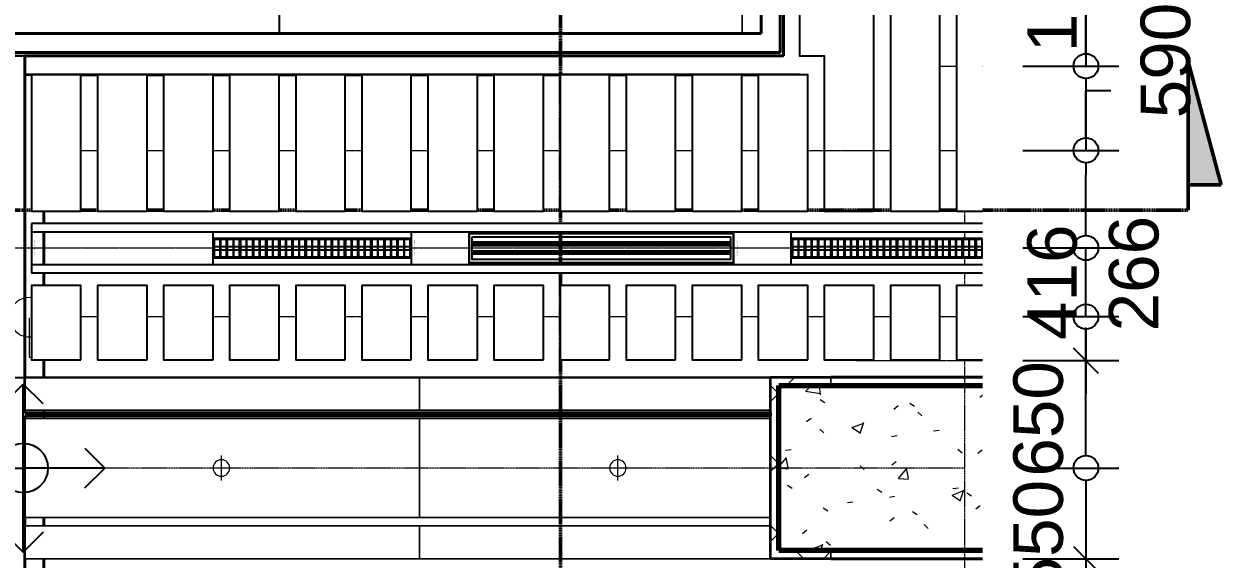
# Model space of a CAD drawing. Header units: millimetres. Extents: x -853228 to -774597, y -17231 to 22435.
# Drawn here: x -784577 to -777331, y 3028 to 6267 of the extents above; entities that cross this region are included whole.
import ezdxf
from ezdxf.enums import TextEntityAlignment as Align
from ezdxf.xclip import XClip

# ---------------------------------------------------------------- set-up
doc = ezdxf.new("R2010")
doc.units = ezdxf.units.MM
doc.header["$XCLIPFRAME"] = 0
for name, pattern in [('- SOM Dash 1_8_', [4.7625, 3.175, -1.5875]), ('DPA_Grid _ Level 100', [10, 5.5, -1.6, 1.3, -1.6]), ('DPA_Hidden 50', [3, 2, -1])]:
    doc.linetypes.add(name, pattern=pattern)
for name, color, linetype in [('000 - WIPEOUT', 250, 'Continuous'), ('001 - ASCESSORIES', 251, 'Continuous'), ('A04_TUBE SERIES', 2, 'Continuous'), ('A11_ALU.SOLID SHEET', 2, 'Continuous')]:
    doc.layers.add(name, color=color, linetype=linetype)
for name, color, linetype, lineweight in [('A-ANNO-DIMS', 1, 'Continuous', 9), ('A-ANNO-NOTE', 3, 'Continuous', 25), ('A-CLNG', 2, 'Continuous', 9), ('A-CLNG-PATT', 2, 'Continuous', 9), ('A-COLS', 5, 'Continuous', 70), ('A-COLS-E', 1, 'Continuous', 35), ('A-DETL', 1, 'Continuous', 70), ('A-DETL-GENF', 2, 'Continuous', 9), ('A-GLAZ-CURT', 2, 'Continuous', 9), ('A-WALL', 5, 'Continuous', 35), ('A-WALL-FNSH', 2, 'Continuous', 35), ('A-WALL-PATT', 1, 'Continuous', 35), ('E-LITE-EQPM', 2, 'Continuous', 9), ('G-ANNO-SECL', 3, 'Continuous', 9), ('I-WALL-E', 2, 'Continuous', 35), ('S-GRID', 251, 'Continuous', 9), ('WALL-E', 2, 'Continuous', 35)]:
    doc.layers.add(name, color=color, linetype=linetype, lineweight=lineweight)
doc.styles.add('Arial_2', font='arial.ttf', dxfattribs={"height": 300})
doc.dimstyles.new('DPA-DIM-3_0_C-C', dxfattribs={"dimscale": 304.8, "dimtxt": 306.07782, "dimasz": 0.492126, "dimexe": 0.656168, "dimexo": 0.0625, "dimgap": 0.164042, "dimtad": 1, "dimdec": 0, "dimzin": 0, "dimdsep": 46, "dimtxsty": 'Arial_2', "dimblk1": 'DOTBLANK', "dimblk2": 'DOTBLANK', "dimsah": 1, "dimcen": 0.09, "dimdle": 0.656168, "dimadec": 8, "dimazin": 0, "dimtfac": 1, "dimtdec": 4, "dimtix": 1, "dimtmove": 0, "dimatfit": 3, "dimfxl": 1.312336, "dimfxlon": 1, "dimtvp": 1, "dimtolj": 1, "dimtzin": 0, "dimarcsym": 2})
doc.dimstyles.new('DPA-DIM-3_0_C-C_1', dxfattribs={"dimscale": 304.8, "dimtxt": 306.07782, "dimasz": 0.492126, "dimexe": 0.656168, "dimexo": 0.0625, "dimgap": 0.164042, "dimtad": 1, "dimdec": 0, "dimzin": 0, "dimdsep": 46, "dimtxsty": 'Arial_2', "dimblk1": 'DOTBLANK', "dimblk2": 'DOTBLANK', "dimsah": 1, "dimcen": 0.09, "dimdle": 0.656168, "dimadec": 8, "dimazin": 0, "dimtfac": 1, "dimtdec": 4, "dimtix": 1, "dimtmove": 1, "dimatfit": 3, "dimfxl": 1.312336, "dimfxlon": 1, "dimtvp": 1, "dimtolj": 1, "dimtzin": 0, "dimarcsym": 2})
doc.dimstyles.new('DPA-DIM-3_0_C-T', dxfattribs={"dimscale": 304.8, "dimtxt": 306.07782, "dimasz": 0.492126, "dimexe": 0.656168, "dimexo": 0.0625, "dimgap": 0.164042, "dimtad": 0, "dimjust": 2, "dimdec": 0, "dimzin": 0, "dimdsep": 46, "dimtxsty": 'Arial_2', "dimblk1": 'DOTBLANK', "dimblk2": 'OBLIQUE', "dimsah": 1, "dimcen": 0.09, "dimdle": 0.656168, "dimadec": 8, "dimazin": 0, "dimtfac": 1, "dimtdec": 4, "dimtix": 1, "dimtmove": 2, "dimatfit": 3, "dimfxl": 1.312336, "dimfxlon": 1, "dimtvp": 1, "dimtolj": 1, "dimtzin": 0, "dimarcsym": 2})
pattern_1 = [(45, (0, 0), (-212.13203, 212.13203), []), (135, (0, 0), (-212.13203, -212.13203), [])]

# ---------------------------------------------------------------- blocks, each defined once
blk = doc.blocks.new('Section - AEC_Section Tail - Filled-3249564-4261-01 ENLARGED UPPER PLATFORM LEVEL - REFLECTED CEILING PLAN - SHEET 2')
at = {"layer": 'G-ANNO-SECL'}
blk.add_hatch(color=256, dxfattribs=at).paths.add_polyline_path([(0, 1.536), (-2, 1.536), (0, 9)])
at = {"layer": 'G-ANNO-SECL', "lineweight": 50}
for p, q in [((0, 9), (-2, 1.536)), ((0, 9), (0, 0)), ((0, 1.536), (0, 9)), ((-2, 1.536), (0, 1.536))]:
    blk.add_line(p, q, dxfattribs=at)
blk = doc.blocks.new('M_Centreline - Centreline-12570908-4261-01 ENLARGED UPPER PLATFORM LEVEL - REFLECTED CEILING PLAN - SHEET 2')
at = {"layer": 'A-ANNO-NOTE', "lineweight": 18}
for p, q in [((-0.011, 0.592), (-0.011, -1.789)), ((-0.011, -1.789), (1.619, -1.789))]:
    blk.add_line(p, q, dxfattribs=at)
blk.add_arc((-0.011, 0.627), 1.191, 55.77551, 308.03717, dxfattribs=at)
blk = doc.blocks.new('DPA_AN_Setting out - Center-8732820-4261-01 ENLARGED UPPER PLATFORM LEVEL - REFLECTED CEILING PLAN - SHEET 2')
at = {"layer": 'A-ANNO-NOTE'}
for p, q in [((-1.206, 3.877), (0, 5.083)), ((1.206, 3.877), (0, 5.083)), ((0, 0), (0, 5.083)), ((-3.744, 1.206), (-4.95, 0)), ((3.744, 1.206), (4.95, 0)), ((-3.744, -1.206), (-4.95, 0)), ((-4.95, 0), (0, 0)), ((4.95, 0), (0, 0)), ((3.744, -1.206), (4.95, 0)), ((0, -5.083), (0, 0)), ((-1.206, -3.877), (0, -5.083)), ((1.206, -3.877), (0, -5.083))]:
    blk.add_line(p, q, dxfattribs=at)
blk.add_circle((0, 0), 1.5, dxfattribs=at)
blk = doc.blocks.new('System Panel - DPA-AR_Metal Ceiling Rectangular Panel-V24-4261-01 ENLARGED UPPER PLATFORM LEVEL - REFLECTED CEILING PLAN - SHEET 2')
at = {"layer": 'A-GLAZ-CURT'}
for p, q in [((-782182.4, 4129), (-784572.4, 4129)), ((-784572.4, 4129), (-782182.4, 4129)), ((-782182.4, 3929), (-782182.4, 4129)), ((-782182.4, 4129), (-782182.4, 3929)), ((-784572.5, 3929), (-782182.4, 3929)), ((-782182.4, 3929), (-784572.5, 3929))]:
    blk.add_line(p, q, dxfattribs=at)
blk = doc.blocks.new('System Panel - DPA-AR_Metal Ceiling Rectangular Panel-V15-4261-01 ENLARGED UPPER PLATFORM LEVEL - REFLECTED CEILING PLAN - SHEET 2')
at = {"layer": 'A-GLAZ-CURT'}
for p, q in [((-837057.3, 4129), (-839182.3, 4129)), ((-839182.3, 4129), (-839182.3, 3929)), ((-839182.3, 3929), (-839182.3, 4129)), ((-839182.3, 4129), (-837057.3, 4129)), ((-839182.3, 3929), (-837057.4, 3929)), ((-837057.4, 3929), (-839182.3, 3929))]:
    blk.add_line(p, q, dxfattribs=at)
blk = doc.blocks.new('System Panel - DPA-AR_Metal Ceiling Rectangular Panel-V25-4261-01 ENLARGED UPPER PLATFORM LEVEL - REFLECTED CEILING PLAN - SHEET 2')
at = {"layer": 'A-GLAZ-CURT'}
for p, q in [((-782182.4, 3229), (-784572.4, 3229)), ((-784572.4, 3229), (-782182.4, 3229)), ((-782182.4, 3029), (-782182.4, 3229)), ((-782182.4, 3229), (-782182.4, 3029)), ((-784572.4, 3029), (-782182.4, 3029)), ((-782182.4, 3029), (-784572.4, 3029))]:
    blk.add_line(p, q, dxfattribs=at)
blk = doc.blocks.new('System Panel - DPA-AR_Metal Ceiling Rectangular Panel-V11-4261-01 ENLARGED UPPER PLATFORM LEVEL - REFLECTED CEILING PLAN - SHEET 2')
at = {"layer": 'A-GLAZ-CURT'}
for p, q in [((-825657.4, 3229), (-827782.3, 3229)), ((-827782.3, 3229), (-827782.3, 3029)), ((-827782.3, 3029), (-827782.3, 3229)), ((-827782.3, 3229), (-825657.4, 3229)), ((-827782.3, 3029), (-825657.3, 3029)), ((-825657.3, 3029), (-827782.3, 3029))]:
    blk.add_line(p, q, dxfattribs=at)
blk = doc.blocks.new('System Panel - DPA-AR_Metal Ceiling Rectangular Panel-V27-4261-01 ENLARGED UPPER PLATFORM LEVEL - REFLECTED CEILING PLAN - SHEET 2')
at = {"layer": 'A-GLAZ-CURT'}
for p, q in [((-782182.4, 3879), (-784572.4, 3879)), ((-784572.4, 3879), (-782182.4, 3879)), ((-782182.4, 3279), (-782182.4, 3879)), ((-782182.4, 3879), (-782182.4, 3279)), ((-784572.4, 3279), (-782182.4, 3279)), ((-782182.4, 3279), (-784572.4, 3279))]:
    blk.add_line(p, q, dxfattribs=at)
blk = doc.blocks.new('System Panel - DPA-AR_Metal Ceiling Rectangular Panel-V12-4261-01 ENLARGED UPPER PLATFORM LEVEL - REFLECTED CEILING PLAN - SHEET 2')
at = {"layer": 'A-GLAZ-CURT'}
for p, q in [((-825657.4, 3879), (-827782.3, 3879)), ((-827782.3, 3879), (-827782.3, 3279)), ((-827782.3, 3279), (-827782.3, 3879)), ((-827782.3, 3879), (-825657.4, 3879)), ((-827782.3, 3279), (-825657.4, 3279)), ((-825657.4, 3279), (-827782.3, 3279))]:
    blk.add_line(p, q, dxfattribs=at)
blk = doc.blocks.new('*U470')
at = {"layer": 'A-CLNG'}
for p, q in [((21453.4, 2630), (21453.4, 3173.3)), ((21453.4, 3173.3), (21453.4, 2630)), ((17100, 2630), (21453.4, 2630)), ((21453.4, 2630), (17100, 2630))]:
    blk.add_line(p, q, dxfattribs=at)
at = {"layer": 'A-GLAZ-CURT'}
for name, p in [('System Panel - DPA-AR_Metal Ceiling Rectangular Panel-V24-4261-01 ENLARGED UPPER PLATFORM LEVEL - REFLECTED CEILING PLAN - SHEET 2', (801682.4, -3579)), ('System Panel - DPA-AR_Metal Ceiling Rectangular Panel-V15-4261-01 ENLARGED UPPER PLATFORM LEVEL - REFLECTED CEILING PLAN - SHEET 2', (858682.3, -3579)), ('System Panel - DPA-AR_Metal Ceiling Rectangular Panel-V27-4261-01 ENLARGED UPPER PLATFORM LEVEL - REFLECTED CEILING PLAN - SHEET 2', (801682.4, -3579)), ('System Panel - DPA-AR_Metal Ceiling Rectangular Panel-V12-4261-01 ENLARGED UPPER PLATFORM LEVEL - REFLECTED CEILING PLAN - SHEET 2', (847282.3, -3579)), ('System Panel - DPA-AR_Metal Ceiling Rectangular Panel-V25-4261-01 ENLARGED UPPER PLATFORM LEVEL - REFLECTED CEILING PLAN - SHEET 2', (801682.4, -3579)), ('System Panel - DPA-AR_Metal Ceiling Rectangular Panel-V11-4261-01 ENLARGED UPPER PLATFORM LEVEL - REFLECTED CEILING PLAN - SHEET 2', (847282.3, -3579))]:
    blk.add_blockref(name, p, dxfattribs=at)
blk = doc.blocks.new('*D392')
at = {"layer": 'Defpoints', "color": 0, "transparency": 16777216}
for p in [(23533.6, 916.3), (23675, 916.3), (23675, 916.3)]:
    blk.add_point(p, dxfattribs=at)
blk = doc.blocks.new('_DotBlank')
at = {"color": 0, "linetype": 'ByBlock', "lineweight": -2}
blk.add_line((-0.5, 0), (-1, 0), dxfattribs=at)
blk.add_circle((0, 0), 0.5, dxfattribs=at)
blk = doc.blocks.new('_None')
blk = doc.blocks.new('_Oblique')
at = {"color": 0, "linetype": 'ByBlock', "lineweight": -2}
blk.add_line((-0.5, -0.5), (0.5, 0.5), dxfattribs=at)
blk = doc.blocks.new('*D393')
at = {"layer": 'A-ANNO-DIMS', "color": 0, "lineweight": -2, "transparency": 16777216}
for p, q in [((23152.6, 916.3), (23733.6, 916.3)), ((23533.6, 766.3), (23533.6, 450)), ((23152.6, 650), (23733.6, 650))]:
    blk.add_line(p, q, dxfattribs=at)
at = {"layer": 'Defpoints', "color": 0, "transparency": 16777216}
for p in [(23133.6, 916.3), (23133.6, 650), (23533.6, 650)]:
    blk.add_point(p, dxfattribs=at)
at = {"layer": 'A-ANNO-DIMS', "color": 0, "lineweight": -2, "transparency": 16777216, "xscale": 150, "yscale": 150, "zscale": 150}
for name, p, rotation in [('_DotBlank', (23533.6, 916.3), 90), ('_Oblique', (23533.6, 650), 270)]:
    blk.add_blockref(name, p, dxfattribs=dict(at, rotation=rotation))
at = {"layer": 'A-ANNO-DIMS', "color": 0, "transparency": 16777216, "insert": (23672.9, 826.9), "char_height": 300, "width": 830.648, "attachment_point": 1, "rotation": 90, "line_spacing_factor": 0.941778, "style": 'Arial_2'}
blk.add_mtext('\\A1;266', dxfattribs=at)
blk = doc.blocks.new('*D394')
at = {"layer": 'Defpoints', "color": 0, "transparency": 16777216}
for p in [(23392.1, 0), (23392.1, 0), (23533.6, 0)]:
    blk.add_point(p, dxfattribs=at)
blk = doc.blocks.new('*D395')
at = {"layer": 'A-ANNO-DIMS', "color": 0, "lineweight": -2, "transparency": 16777216}
for p, q in [((23533.6, 150), (23533.6, 850)), ((23152.6, 650), (23733.6, 650)), ((23152.6, 0), (23733.6, 0))]:
    blk.add_line(p, q, dxfattribs=at)
at = {"layer": 'Defpoints', "color": 0, "transparency": 16777216}
for p in [(23133.6, 650), (23533.6, 650), (23133.6, 0)]:
    blk.add_point(p, dxfattribs=at)
at = {"layer": 'A-ANNO-DIMS', "color": 0, "lineweight": -2, "transparency": 16777216, "xscale": 150, "yscale": 150, "zscale": 150}
for name, p, rotation in [('_Oblique', (23533.6, 650), 90), ('_DotBlank', (23533.6, 0), 270)]:
    blk.add_blockref(name, p, dxfattribs=dict(at, rotation=rotation))
at = {"layer": 'A-ANNO-DIMS', "color": 0, "transparency": 16777216, "insert": (23094.1, -52.2), "char_height": 300, "width": 830.648, "attachment_point": 1, "rotation": 90, "line_spacing_factor": 0.941778, "style": 'Arial_2'}
blk.add_mtext('\\A1;650', dxfattribs=at)
blk = doc.blocks.new('*D396')
at = {"layer": 'Defpoints', "color": 0, "transparency": 16777216}
for p in [(23533.6, 0), (23675, 0), (23675, 0)]:
    blk.add_point(p, dxfattribs=at)
blk = doc.blocks.new('*D397')
at = {"layer": 'A-ANNO-DIMS', "color": 0, "lineweight": -2, "transparency": 16777216}
for p, q in [((23152.6, 0), (23733.6, 0)), ((23533.6, -150), (23533.6, -750)), ((23152.6, -550), (23733.6, -550))]:
    blk.add_line(p, q, dxfattribs=at)
at = {"layer": 'Defpoints', "color": 0, "transparency": 16777216}
for p in [(23133.6, 0), (23133.6, -550), (23533.6, -550)]:
    blk.add_point(p, dxfattribs=at)
at = {"layer": 'A-ANNO-DIMS', "color": 0, "lineweight": -2, "transparency": 16777216, "xscale": 150, "yscale": 150, "zscale": 150}
for name, p, rotation in [('_DotBlank', (23533.6, 0), 90), ('_Oblique', (23533.6, -550), 270)]:
    blk.add_blockref(name, p, dxfattribs=dict(at, rotation=rotation))
at = {"layer": 'A-ANNO-DIMS', "color": 0, "transparency": 16777216, "insert": (23094.1, -770.9), "char_height": 300, "width": 830.648, "attachment_point": 1, "rotation": 90, "line_spacing_factor": 0.941778, "style": 'Arial_2'}
blk.add_mtext('\\A1;550', dxfattribs=at)
blk = doc.blocks.new('*D398')
at = {"layer": 'A-ANNO-DIMS', "color": 0, "lineweight": -2, "transparency": 16777216}
for p, q in [((23533.6, 1482.5), (23533.6, 1632.5)), ((23152.6, 1332.5), (23733.6, 1332.5)), ((23533.6, 916.3), (23533.6, 1332.5)), ((23152.6, 916.3), (23733.6, 916.3)), ((23533.6, 766.3), (23533.6, 616.3))]:
    blk.add_line(p, q, dxfattribs=at)
at = {"layer": 'Defpoints', "color": 0, "transparency": 16777216}
for p in [(23133.6, 1332.5), (23533.6, 1332.5), (23133.6, 916.3)]:
    blk.add_point(p, dxfattribs=at)
at = {"layer": 'A-ANNO-DIMS', "color": 0, "lineweight": -2, "transparency": 16777216, "xscale": 150, "yscale": 150, "zscale": 150}
for p, rotation in [((23533.6, 1332.5), 270), ((23533.6, 916.3), 90)]:
    blk.add_blockref('_DotBlank', p, dxfattribs=dict(at, rotation=rotation))
at = {"layer": 'A-ANNO-DIMS', "color": 0, "transparency": 16777216, "insert": (23330.4, 1124.4), "char_height": 300, "width": 830.648, "attachment_point": 5, "rotation": 90, "style": 'Arial_2'}
blk.add_mtext('\\A1;416', dxfattribs=at)
blk = doc.blocks.new('*D399')
at = {"layer": 'A-ANNO-DIMS', "color": 0, "lineweight": -2, "transparency": 16777216}
for p, q in [((23683.6, 2282.2), (23533.6, 2282.2)), ((23533.6, 2282.2), (23533.6, 1922.5)), ((23152.6, 1922.5), (23733.6, 1922.5)), ((23533.6, 1482.5), (23533.6, 1772.5)), ((23152.6, 1332.5), (23733.6, 1332.5))]:
    blk.add_line(p, q, dxfattribs=at)
at = {"layer": 'Defpoints', "color": 0, "transparency": 16777216}
for p in [(23133.6, 1922.5), (23533.6, 1922.5), (23133.6, 1332.5)]:
    blk.add_point(p, dxfattribs=at)
at = {"layer": 'A-ANNO-DIMS', "color": 0, "lineweight": -2, "transparency": 16777216, "xscale": 150, "yscale": 150, "zscale": 150}
for p, rotation in [((23533.6, 1922.5), 90), ((23533.6, 1332.5), 270)]:
    blk.add_blockref('_DotBlank', p, dxfattribs=dict(at, rotation=rotation))
at = {"layer": 'A-ANNO-DIMS', "color": 0, "transparency": 16777216, "insert": (23864.5, 2116.9), "char_height": 300, "width": 830.648, "attachment_point": 1, "rotation": 90, "line_spacing_factor": 0.941778, "style": 'Arial_2'}
blk.add_mtext('\\A1;590', dxfattribs=at)
blk = doc.blocks.new('*D400')
at = {"layer": 'A-ANNO-DIMS', "color": 0, "lineweight": -2, "transparency": 16777216}
for p, q in [((23683.6, 3092.7), (23533.6, 3092.7)), ((23533.6, 3092.7), (23533.6, 2432.5)), ((23152.6, 2432.5), (23733.6, 2432.5)), ((23533.6, 2072.5), (23533.6, 2282.5)), ((23152.6, 1922.5), (23733.6, 1922.5))]:
    blk.add_line(p, q, dxfattribs=at)
at = {"layer": 'Defpoints', "color": 0, "transparency": 16777216}
for p in [(23133.6, 2432.5), (23533.6, 2432.5), (23133.6, 1922.5)]:
    blk.add_point(p, dxfattribs=at)
at = {"layer": 'A-ANNO-DIMS', "color": 0, "lineweight": -2, "transparency": 16777216, "xscale": 150, "yscale": 150, "zscale": 150}
for p, rotation in [((23533.6, 2432.5), 90), ((23533.6, 1922.5), 270)]:
    blk.add_blockref('_DotBlank', p, dxfattribs=dict(at, rotation=rotation))
at = {"layer": 'A-ANNO-DIMS', "color": 0, "transparency": 16777216, "insert": (23864.5, 2927.3), "char_height": 300, "width": 830.648, "attachment_point": 1, "rotation": 90, "line_spacing_factor": 0.941778, "style": 'Arial_2'}
blk.add_mtext('\\A1;510', dxfattribs=at)
blk = doc.blocks.new('*D401')
at = {"layer": 'A-ANNO-DIMS', "color": 0, "lineweight": -2, "transparency": 16777216}
for p, q in [((23152.6, 3532.5), (23733.6, 3532.5)), ((23533.6, 2582.5), (23533.6, 3382.5)), ((23152.6, 2432.5), (23733.6, 2432.5))]:
    blk.add_line(p, q, dxfattribs=at)
at = {"layer": 'Defpoints', "color": 0, "transparency": 16777216}
for p in [(23133.6, 3532.5), (23533.6, 3532.5), (23133.6, 2432.5)]:
    blk.add_point(p, dxfattribs=at)
at = {"layer": 'A-ANNO-DIMS', "color": 0, "lineweight": -2, "transparency": 16777216, "xscale": 150, "yscale": 150, "zscale": 150}
for p, rotation in [((23533.6, 3532.5), 90), ((23533.6, 2432.5), 270)]:
    blk.add_blockref('_DotBlank', p, dxfattribs=dict(at, rotation=rotation))
at = {"layer": 'A-ANNO-DIMS', "color": 0, "transparency": 16777216, "insert": (23330.4, 2982.5), "char_height": 300, "width": 1107.531, "attachment_point": 5, "rotation": 90, "style": 'Arial_2'}
blk.add_mtext('\\A1;1100', dxfattribs=at)
blk = doc.blocks.new('LGF_DL_SAA_LowPower_DL1a - LGF_DL_SAA_LowPower_DL1a-8832329-4160-01 UPPER PLATFORM LEVEL - REFLECTED CEILING PLAN')
at = {"layer": 'A-DETL-GENF'}
for p, q in [((0, 75), (0, -75)), ((72.5, 0), (-72.5, 0))]:
    blk.add_line(p, q, dxfattribs=at)
blk.add_circle((0, 0), 50, dxfattribs=at)
blk = doc.blocks.new('C-1-PP19-AR-4160-01-B_20250902-175713_EXDOWNLIGHT')
at = {"layer": 'E-LITE-EQPM', "extrusion": (0, 0, -1), "rotation": 180}
for p in [(34424.6, 2432.5), (39225, 1923.7), (37625, 1923.7), (36425, 1923.7), (34425, 916.3), (38699.6, 0), (36299.6, 0)]:
    blk.add_blockref('LGF_DL_SAA_LowPower_DL1a - LGF_DL_SAA_LowPower_DL1a-8832329-4160-01 UPPER PLATFORM LEVEL - REFLECTED CEILING PLAN', p, dxfattribs=at)
blk = doc.blocks.new('*U478')
at = {"color": 1}
blk.add_wipeout([(600, -60), (-600, -60), (-600, 60), (600, 60)], dxfattribs=at).dxf.layer = '000 - WIPEOUT'
at = {"layer": '001 - ASCESSORIES', "color": 0}
blk.add_lwpolyline([(600, -60), (-600, -60), (-600, 60), (600, 60)], close=True, dxfattribs=at)
at = {"layer": '001 - ASCESSORIES'}
for points in [[(-593.5, -55), (-598.5, -55), (-598.5, 55), (-593.5, 55)], [(595, -55), (-595, -55), (-595, 55), (595, 55)], [(-558.8, -55), (-553.8, -55), (-553.8, 55), (-558.8, 55)], [(-514, -55), (-519, -55), (-519, 55), (-514, 55)], [(-479.3, -55), (-474.3, -55), (-474.3, 55), (-479.3, 55)], [(-434.6, -55), (-439.6, -55), (-439.6, 55), (-434.6, 55)], [(-399.8, -55), (-394.8, -55), (-394.8, 55), (-399.8, 55)], [(-355.1, -55), (-360.1, -55), (-360.1, 55), (-355.1, 55)], [(-320.4, -55), (-315.4, -55), (-315.4, 55), (-320.4, 55)], [(-275.6, -55), (-280.6, -55), (-280.6, 55), (-275.6, 55)], [(-240.9, -55), (-235.9, -55), (-235.9, 55), (-240.9, 55)], [(-196.2, -55), (-201.2, -55), (-201.2, 55), (-196.2, 55)], [(-161.4, -55), (-156.4, -55), (-156.4, 55), (-161.4, 55)], [(-116.7, -55), (-121.7, -55), (-121.7, 55), (-116.7, 55)], [(-82, -55), (-77, -55), (-77, 55), (-82, 55)], [(-37.2, -55), (-42.2, -55), (-42.2, 55), (-37.2, 55)], [(-2.5, -55), (2.5, -55), (2.5, 55), (-2.5, 55)], [(42.2, -55), (37.2, -55), (37.2, 55), (42.2, 55)], [(77, -55), (82, -55), (82, 55), (77, 55)], [(121.7, -55), (116.7, -55), (116.7, 55), (121.7, 55)], [(156.4, -55), (161.4, -55), (161.4, 55), (156.4, 55)], [(201.2, -55), (196.2, -55), (196.2, 55), (201.2, 55)], [(235.9, -55), (240.9, -55), (240.9, 55), (235.9, 55)], [(280.6, -55), (275.6, -55), (275.6, 55), (280.6, 55)], [(315.4, -55), (320.4, -55), (320.4, 55), (315.4, 55)], [(360.1, -55), (355.1, -55), (355.1, 55), (360.1, 55)], [(394.8, -55), (399.8, -55), (399.8, 55), (394.8, 55)], [(439.6, -55), (434.6, -55), (434.6, 55), (439.6, 55)], [(474.3, -55), (479.3, -55), (479.3, 55), (474.3, 55)], [(519, -55), (514, -55), (514, 55), (519, 55)], [(553.8, -55), (558.8, -55), (558.8, 55), (553.8, 55)], [(598.5, -55), (593.5, -55), (593.5, 55), (598.5, 55)]]:
    blk.add_lwpolyline(points, close=True, dxfattribs=at)
for points in [[(-593.5, 10), (-558.8, 10)], [(-553.8, 10), (-519, 10)], [(-514, 10), (-479.3, 10)], [(-474.3, 10), (-439.6, 10)], [(-434.6, 10), (-399.8, 10)], [(-394.8, 10), (-360.1, 10)], [(-355.1, 10), (-320.4, 10)], [(-315.4, 10), (-280.6, 10)], [(-275.6, 10), (-240.9, 10)], [(-235.9, 10), (-201.2, 10)], [(-196.2, 10), (-161.4, 10)], [(-156.4, 10), (-121.7, 10)], [(-116.7, 10), (-82, 10)], [(-77, 10), (-42.2, 10)], [(-37.2, 10), (-2.5, 10)], [(2.5, 10), (37.2, 10)], [(42.2, 10), (77, 10)], [(82, 10), (116.7, 10)], [(121.7, 10), (156.4, 10)], [(161.4, 10), (196.2, 10)], [(201.2, 10), (235.9, 10)], [(240.9, 10), (275.6, 10)], [(280.6, 10), (315.4, 10)], [(320.4, 10), (355.1, 10)], [(360.1, 10), (394.8, 10)], [(399.8, 10), (434.6, 10)], [(439.6, 10), (474.3, 10)], [(479.3, 10), (514, 10)], [(519, 10), (553.8, 10)], [(558.8, 10), (593.5, 10)], [(-593.5, -10), (-558.8, -10)], [(-553.8, -10), (-519, -10)], [(-514, -10), (-479.3, -10)], [(-474.3, -10), (-439.6, -10)], [(-434.6, -10), (-399.8, -10)], [(-394.8, -10), (-360.1, -10)], [(-355.1, -10), (-320.4, -10)], [(-315.4, -10), (-280.6, -10)], [(-275.6, -10), (-240.9, -10)], [(-235.9, -10), (-201.2, -10)], [(-196.2, -10), (-161.4, -10)], [(-156.4, -10), (-121.7, -10)], [(-116.7, -10), (-82, -10)], [(-77, -10), (-42.2, -10)], [(-37.2, -10), (-2.5, -10)], [(2.5, -10), (37.2, -10)], [(42.2, -10), (77, -10)], [(82, -10), (116.7, -10)], [(121.7, -10), (156.4, -10)], [(161.4, -10), (196.2, -10)], [(201.2, -10), (235.9, -10)], [(240.9, -10), (275.6, -10)], [(280.6, -10), (315.4, -10)], [(320.4, -10), (355.1, -10)], [(360.1, -10), (394.8, -10)], [(399.8, -10), (434.6, -10)], [(439.6, -10), (474.3, -10)], [(479.3, -10), (514, -10)], [(519, -10), (553.8, -10)], [(558.8, -10), (593.5, -10)]]:
    blk.add_lwpolyline(points, dxfattribs=at)
blk = doc.blocks.new('*U496')
at = {"layer": 'A11_ALU.SOLID SHEET', "color": 0}
blk.add_lwpolyline([(350, -98.8), (350, 98.8), (0, 98.8), (0, -98.8)], close=True, dxfattribs=at)
at = {"layer": 'Defpoints', "color": 250}
blk.add_point((0, 0), dxfattribs=at)
blk.add_text('AL.SHEET-HAT-TYPE-R', height=6, rotation=270, dxfattribs=at).set_placement((15, 0), align=Align.BOTTOM_CENTER)
blk = doc.blocks.new('*U483')
at = {"layer": '001 - ASCESSORIES', "color": 0, "linetype": 'ByBlock'}
blk.add_lwpolyline([(800, 87.5), (-800, 87.5), (-800, -87.5), (800, -87.5)], close=True, dxfattribs=at)
at = {"layer": '001 - ASCESSORIES', "linetype": 'ByBlock'}
for points in [[(-781.5, 69), (781.5, 69), (781.5, -69), (-781.5, -69)], [(781.5, 36.3), (-781.5, 36.3), (-781.5, 16.3), (781.5, 16.3)], [(-781.5, -16.3), (781.5, -16.3), (781.5, -36.3), (-781.5, -36.3)]]:
    blk.add_lwpolyline(points, close=True, dxfattribs=at)
for points in [[(781.5, 26.3), (-781.5, 26.3)], [(-781.5, -26.3), (781.5, -26.3)]]:
    blk.add_lwpolyline(points, dxfattribs=at)
blk = doc.blocks.new('*U500')
at = {"layer": 'A11_ALU.SOLID SHEET', "color": 0}
blk.add_lwpolyline([(1100, -98.8), (1100, 98.8), (0, 98.8), (0, -98.8)], close=True, dxfattribs=at)
at = {"layer": 'Defpoints', "color": 250}
blk.add_point((0, 0), dxfattribs=at)
blk.add_text('AL.SHEET-HAT-TYPE-R', height=6, rotation=270, dxfattribs=at).set_placement((15, 0), align=Align.BOTTOM_CENTER)
blk = doc.blocks.new('*U501')
blk.add_attdef('EXTR.OVL-LENGTH_', (-25, -59.1), '', height=5)
blk.add_wipeout([(-25, 0), (25, 0), (25, 7100), (-25, 7100)]).dxf.layer = '000 - WIPEOUT'
blk.add_point((0, 0))
at = {"layer": 'A04_TUBE SERIES', "color": 0}
blk.add_lwpolyline([(-25, 0), (25, 0), (25, 7100), (-25, 7100)], close=True, dxfattribs=at)
blk = doc.blocks.new('*U502')
blk.add_attdef('EXTR.OVL-LENGTH_', (-25, -59.1), '', height=5)
blk.add_wipeout([(-25, 0), (25, 0), (25, 7100), (-25, 7100)]).dxf.layer = '000 - WIPEOUT'
blk.add_point((0, 0))
at = {"layer": 'A04_TUBE SERIES', "color": 0}
blk.add_lwpolyline([(-25, 0), (25, 0), (25, 7100), (-25, 7100)], close=True, dxfattribs=at)
blk = doc.blocks.new('*U819')
at = {"color": 3}
for points in [[(-875, 950), (875, 950), (875, 650), (-875, 650)], [(-875, 550), (875, 550), (875, 250), (-875, 250)], [(-875, 150), (875, 150), (875, -150), (-875, -150)], [(-875, -250), (875, -250), (875, -550), (-875, -550)], [(-875, -650), (875, -650), (875, -950), (-875, -950)]]:
    blk.add_wipeout(points, dxfattribs=at).dxf.layer = '000 - WIPEOUT'
at = {"layer": 'A11_ALU.SOLID SHEET', "color": 0, "linetype": 'ByBlock'}
for points in [[(-875, 650), (875, 650), (875, 950), (-875, 950)], [(-875, 250), (875, 250), (875, 550), (-875, 550)], [(-875, -150), (875, -150), (875, 150), (-875, 150)], [(-875, -550), (875, -550), (875, -250), (-875, -250)], [(-875, -950), (875, -950), (875, -650), (-875, -650)]]:
    blk.add_lwpolyline(points, close=True, dxfattribs=at)
blk = doc.blocks.new('*U822')
at = {"color": 3}
for points in [[(-225, 3550), (225, 3550), (225, 3250), (-225, 3250)], [(-225, 3150), (225, 3150), (225, 2850), (-225, 2850)], [(-225, 2750), (225, 2750), (225, 2450), (-225, 2450)], [(-225, 2350), (225, 2350), (225, 2050), (-225, 2050)], [(-225, 1950), (225, 1950), (225, 1650), (-225, 1650)], [(-225, 1550), (225, 1550), (225, 1250), (-225, 1250)], [(-225, 1150), (225, 1150), (225, 850), (-225, 850)], [(-225, 750), (225, 750), (225, 450), (-225, 450)], [(-225, 350), (225, 350), (225, 50), (-225, 50)], [(-225, -50), (225, -50), (225, -350), (-225, -350)], [(-225, -450), (225, -450), (225, -750), (-225, -750)], [(-225, -850), (225, -850), (225, -1150), (-225, -1150)], [(-225, -1250), (225, -1250), (225, -1550), (-225, -1550)], [(-225, -1650), (225, -1650), (225, -1950), (-225, -1950)], [(-225, -2050), (225, -2050), (225, -2350), (-225, -2350)], [(-225, -2450), (225, -2450), (225, -2750), (-225, -2750)], [(-225, -2850), (225, -2850), (225, -3150), (-225, -3150)], [(-225, -3250), (225, -3250), (225, -3550), (-225, -3550)]]:
    blk.add_wipeout(points, dxfattribs=at).dxf.layer = '000 - WIPEOUT'
at = {"layer": 'A11_ALU.SOLID SHEET', "color": 0, "linetype": 'ByBlock'}
for points in [[(-225, 3250), (225, 3250), (225, 3550), (-225, 3550)], [(-225, 2850), (225, 2850), (225, 3150), (-225, 3150)], [(-225, 2450), (225, 2450), (225, 2750), (-225, 2750)], [(-225, 2050), (225, 2050), (225, 2350), (-225, 2350)], [(-225, 1650), (225, 1650), (225, 1950), (-225, 1950)], [(-225, 1250), (225, 1250), (225, 1550), (-225, 1550)], [(-225, 850), (225, 850), (225, 1150), (-225, 1150)], [(-225, 450), (225, 450), (225, 750), (-225, 750)], [(-225, 50), (225, 50), (225, 350), (-225, 350)], [(-225, -350), (225, -350), (225, -50), (-225, -50)], [(-225, -750), (225, -750), (225, -450), (-225, -450)], [(-225, -1150), (225, -1150), (225, -850), (-225, -850)], [(-225, -1550), (225, -1550), (225, -1250), (-225, -1250)], [(-225, -1950), (225, -1950), (225, -1650), (-225, -1650)], [(-225, -2350), (225, -2350), (225, -2050), (-225, -2050)], [(-225, -2750), (225, -2750), (225, -2450), (-225, -2450)], [(-225, -3150), (225, -3150), (225, -2850), (-225, -2850)], [(-225, -3550), (225, -3550), (225, -3250), (-225, -3250)]]:
    blk.add_lwpolyline(points, close=True, dxfattribs=at)
blk = doc.blocks.new('*U824')
at = {"color": 3}
for points in [[(-412.5, 2350), (412.5, 2350), (412.5, 2050), (-412.5, 2050)], [(-412.5, 1950), (412.5, 1950), (412.5, 1650), (-412.5, 1650)], [(-412.5, 1550), (412.5, 1550), (412.5, 1250), (-412.5, 1250)], [(-412.5, 1150), (412.5, 1150), (412.5, 850), (-412.5, 850)], [(-412.5, 750), (412.5, 750), (412.5, 450), (-412.5, 450)], [(-412.5, 350), (412.5, 350), (412.5, 50), (-412.5, 50)], [(-412.5, -50), (412.5, -50), (412.5, -350), (-412.5, -350)], [(-412.5, -450), (412.5, -450), (412.5, -750), (-412.5, -750)], [(-412.5, -850), (412.5, -850), (412.5, -1150), (-412.5, -1150)], [(-412.5, -1250), (412.5, -1250), (412.5, -1550), (-412.5, -1550)], [(-412.5, -1650), (412.5, -1650), (412.5, -1950), (-412.5, -1950)], [(-412.5, -2050), (412.5, -2050), (412.5, -2350), (-412.5, -2350)]]:
    blk.add_wipeout(points, dxfattribs=at).dxf.layer = '000 - WIPEOUT'
at = {"layer": 'A11_ALU.SOLID SHEET', "color": 0, "linetype": 'ByBlock'}
for points in [[(-412.5, 2050), (412.5, 2050), (412.5, 2350), (-412.5, 2350)], [(-412.5, 1650), (412.5, 1650), (412.5, 1950), (-412.5, 1950)], [(-412.5, 1250), (412.5, 1250), (412.5, 1550), (-412.5, 1550)], [(-412.5, 850), (412.5, 850), (412.5, 1150), (-412.5, 1150)], [(-412.5, 450), (412.5, 450), (412.5, 750), (-412.5, 750)], [(-412.5, 50), (412.5, 50), (412.5, 350), (-412.5, 350)], [(-412.5, -350), (412.5, -350), (412.5, -50), (-412.5, -50)], [(-412.5, -750), (412.5, -750), (412.5, -450), (-412.5, -450)], [(-412.5, -1150), (412.5, -1150), (412.5, -850), (-412.5, -850)], [(-412.5, -1550), (412.5, -1550), (412.5, -1250), (-412.5, -1250)], [(-412.5, -1950), (412.5, -1950), (412.5, -1650), (-412.5, -1650)], [(-412.5, -2350), (412.5, -2350), (412.5, -2050), (-412.5, -2050)]]:
    blk.add_lwpolyline(points, close=True, dxfattribs=at)
blk = doc.blocks.new('*U908')
for points in [[(-35296.6, 2495), (-44500, 2495), (-44500, 4315), (-47139.6, 4315), (-47139.6, 548), (-32660.4, 548), (-32660.4, 4315), (-35296.6, 4315)], [(-35316.6, 4315), (-35316.6, 2515), (-44480, 2515), (-44480, 4315), (-44500, 4315), (-44500, 2495), (-35296.6, 2495), (-35296.6, 4315)], [(-35316.6, 4315), (-35316.6, 2515), (-44480, 2515), (-44480, 4315), (-44500, 4315), (-44500, 2495), (-35296.6, 2495), (-35296.6, 4315)]]:
    blk.add_lwpolyline(points, close=True)
at = {"layer": 'A11_ALU.SOLID SHEET', "linetype": 'ByBlock'}
blk.add_lwpolyline([(-35199.5, 3305.5), (-35199.5, 2495), (-35050, 2495), (-35050, 1555.5), (-34750, 1555.5), (-34750, 3305.5)], close=True, dxfattribs=at)
blk.add_blockref('*U483', (-36400, 1330.5))
at = {"layer": 'A11_ALU.SOLID SHEET', "color": 1}
blk.add_blockref('*U496', (-37550, 1330.5), dxfattribs=at)
for p in [(-38150, 1330.5), (-34650, 1330.5)]:
    blk.add_blockref('*U478', p)
at = {"layer": 'A11_ALU.SOLID SHEET', "color": 0, "linetype": 'ByBlock', "rotation": 90}
for name, p in [('*U819', (-33700, 2430.5)), ('*U824', (-37500, 1968)), ('*U822', (-36300, 880.5))]:
    blk.add_blockref(name, p, dxfattribs=at)
at = {"layer": 'A11_ALU.SOLID SHEET', "color": 1}
for name, p in [('*U500', (-39850, 1330.5)), ('*U496', (-35600, 1330.5))]:
    blk.add_blockref(name, p, dxfattribs=at)
at = {"layer": 'A04_TUBE SERIES', "color": 0, "linetype": 'ByBlock', "rotation": 270}
for name, p in [('*U501', (-39850, 1455.5)), ('*U502', (-39850, 1205.5))]:
    blk.add_blockref(name, p, dxfattribs=at)
blk = doc.blocks.new('C-1-PP19-AR-4261-01-B_20250910-022855_EXDIM')
at = {"layer": 'A-DETL', "color": 55, "linetype": 'DPA_Hidden 50', "lineweight": 9}
for p, q in [((22575, 2432.5), (22907.3, 2432.5)), ((17225, 1922.5), (22907.3, 1922.5)), ((9954.4, 1332.5), (22907.3, 1332.5)), ((17225, 916.3), (22907.3, 916.3)), ((22145.6, 650), (22907.3, 650)), ((22550, 550), (22907.3, 550)), ((22550, -550), (22907.3, -550))]:
    blk.add_line(p, q, dxfattribs=at)
at = {"layer": 'S-GRID', "linetype": 'DPA_Grid _ Level 100'}
for p, q in [((22800, -19375), (22800, 17167.1)), ((22800, 0), (-50217.4, 0))]:
    blk.add_line(p, q, dxfattribs=at)
at = {"layer": 'A-ANNO-DIMS'}
for base, p1, p2, dimstyle, override, picture, middle in [((23533.6, 2432.5), (23133.6, 1922.5), (23133.6, 2432.5), 'DPA-DIM-3_0_C-C_1', {"dimpost": '<>', "dimfxl": 510}, '*D400', (23862.7, 3092.7)), ((23533.6, 1922.5), (23133.6, 1332.5), (23133.6, 1922.5), 'DPA-DIM-3_0_C-C_1', {"dimpost": '<>', "dimfxl": 589.999005}, '*D399', (23862.7, 2282.2)), ((23533.6, 650), (23133.6, 916.3), (23133.6, 650), 'DPA-DIM-3_0_C-T', {"dimpost": '<>', "dimfxl": 266.25}, '*D393', (23872.9, 1242.2)), ((23533.6, 650), (23133.6, 0), (23133.6, 650), 'DPA-DIM-3_0_C-T', {"dimpost": '<>', "dimfxl": 650}, '*D395', (23294.1, 363.1)), ((23533.6, -550), (23133.6, 0), (23133.6, -550), 'DPA-DIM-3_0_C-T', {"dimpost": '<>', "dimfxl": 550}, '*D397', (23294.1, -355.6))]:
    dim = blk.add_linear_dim(base=base, p1=p1, p2=p2, angle=90, dimstyle=dimstyle, override=override, dxfattribs=at)
    dim.commit()
    dim.dimension.update_dxf_attribs({"geometry": picture, "text_midpoint": middle, "dimtype": 160, "text_rotation": 90})
for base, p1, p2, override, picture, middle in [((23533.6, 3532.5), (23133.6, 2432.5), (23133.6, 3532.5), {"dimpost": '<>', "dimfxl": 1100.000995}, '*D401', (23330.4, 2982.5)), ((23533.6, 1332.5), (23133.6, 916.3), (23133.6, 1332.5), {"dimpost": '<>', "dimfxl": 416.249497}, '*D398', (23330.4, 1124.4))]:
    dim = blk.add_linear_dim(base=base, p1=p1, p2=p2, angle=90, dimstyle='DPA-DIM-3_0_C-C', override=override, dxfattribs=at)
    dim.commit()
    dim.dimension.update_dxf_attribs({"geometry": picture, "text_midpoint": middle})
for base, p1, p2, picture, middle in [((23533.6, 916.3), (23675, 916.3), (23675, 916.3), '*D392', (23533.6, 916.3)), ((23533.6, 0), (23392.1, 0), (23392.1, 0), '*D394', (23533.6, 0)), ((23533.6, 0), (23675, 0), (23675, 0), '*D396', (23533.6, 0))]:
    dim = blk.add_linear_dim(base=base, p1=p1, p2=p2, angle=90, text=' ', dimstyle='DPA-DIM-3_0_C-T', override={"dimpost": '<>', "dimblk": 'None', "dimse1": 1, "dimse2": 1, "dimsd1": 1, "dimsd2": 1, "dimfxl": 0}, dxfattribs=at)
    dim.commit()
    dim.dimension.update_dxf_attribs({"geometry": picture, "text_midpoint": middle})

msp = doc.modelspace()

# ---------------------------------------------------------------- hatches: boundary and pattern name
at = {"layer": 'A-CLNG-PATT', "lineweight": 25}
h = msp.add_hatch(dxfattribs=at)
h.set_pattern_fill('FP_13', color=256, style=0, pattern_type=2)
h.set_pattern_definition([(90, (-1697432.4, 754462), (3600, -2e-13), [1200, 0]), (90, (-1701032.4, 754462), (3600, -2e-13), [1200, 0]), (0, (-1701032.4, 755586.8), (0, -1200), [3600, 0]), (0, (-1701032.4, 754536.8), (0, -1200), [3600, 0])])
h.paths.add_polyline_path([(-780229, 6209), (-780229, 6752.3), (-783032.4, 6752.3), (-783032.4, 6336.5), (-784582.4, 6336.5), (-784582.4, 6209), (-780981.2, 6209)])
at = {"layer": 'A-COLS-E', "lineweight": 9}
h = msp.add_hatch(dxfattribs=at)
h.set_pattern_fill('FP_1', color=256, style=0, pattern_type=2)
h.set_pattern_definition([(50, (0, 0), (728.7365, -63.7558), [76.2, -838.2]), (355, (0, 0), (-140.9716, 764.2276), [60.96, -670.56]), (100.451, (60.7, -5.3), (587.77, 700.46675), [64.76, -712.36]), (46.184, (0, 203.2), (1084.3162, -168.171), [114.3, -1257.3]), (96.636, (90.4, 189.2), (949.6099, 989.7098), [97.14, -1068.54]), (351.184, (0, 203.2), (949.6206, 989.7012), [91.44, -1005.84]), (21, (101.6, 152.4), (606.45787, -409.06057), [76.2, -838.2]), (326, (101.6, 152.4), (247.20834, 736.7529), [60.96, -670.56]), (71.451, (152.14, 118.3), (853.66825, 327.6855), [64.76, -712.36]), (37.5, (0, 0), (12.35469, 338.22012), [33.528, -628.904, 33.528, -647.192, -673.1]), (37.5, (0, 0), (12.35469, 338.22012), [-1343.152, 33.528, -639.572]), (7.5, (0, 0), (267.27887, 400.72213), [33.528, -354.584, 33.528, -613.664, -256.54]), (7.5, (0, 0), (267.27887, 400.72213), [-1035.304, 33.528, -223.012]), (327.5, (-226.57, 0), (542.36333, -22.91534), [33.528, -220.472, 33.528, -758.952, -1051.56]), (327.5, (-226.57, 0), (542.36333, -22.91534), [-1046.48, 33.528, -1018.032]), (317.5, (-328.17, 0), (592.51696, 101.7071), [33.528, -296.672, 33.528, -492.76, -746.76]), (317.5, (-328.17, 0), (592.51696, 101.7071), [-856.488, 33.528, -713.232])])
h.paths.add_polyline_path([(-778775, 3079), (-778775, 4079), (-780007.4, 4079), (-780007.4, 3079)])
at = {"layer": 'A-WALL-PATT', "lineweight": 9}
h = msp.add_hatch(dxfattribs=at)
h.set_pattern_fill('FP_5', color=256, style=0, pattern_type=2)
h.set_pattern_definition(pattern_1)
h.paths.add_polyline_path([(-780057.4, 3029), (-780007.4, 3029), (-780007.4, 4129), (-780057.4, 4129), (-780057.4, 3752.5)])
h = msp.add_hatch(dxfattribs=at)
h.set_pattern_fill('FP_5', color=256, style=0, pattern_type=2)
h.set_pattern_definition(pattern_1)
h.paths.add_polyline_path([(-779878.1, 4079), (-779692.4, 4079), (-779692.4, 4129), (-780007.4, 4129), (-780007.4, 4079)])
h = msp.add_hatch(dxfattribs=at)
h.set_pattern_fill('FP_5', color=256, style=0, pattern_type=2)
h.set_pattern_definition(pattern_1)
h.paths.add_polyline_path([(-779692.4, 3029), (-779692.4, 3079), (-780007.4, 3079), (-780007.4, 3029)])

# ---------------------------------------------------------------- linework, layer by layer
at = {"layer": 'A-COLS'}
for p, q in [((-780007.4, 3079), (-780007.4, 4079)), ((-780007.4, 4079), (-778775, 4079)), ((-778775, 3079), (-780007.4, 3079))]:
    msp.add_line(p, q, dxfattribs=at)
at = {"layer": 'A-WALL', "lineweight": 9}
for p, q in [((-779692.4, 4129), (-779692.4, 4079)), ((-779692.4, 4079), (-779692.4, 4129)), ((-779692.4, 3079), (-779692.4, 3029)), ((-779692.4, 3029), (-779692.4, 3079))]:
    msp.add_line(p, q, dxfattribs=at)
at = {"layer": 'A-WALL-FNSH', "color": 250}
for p, q in [((-780057.4, 3029), (-780057.4, 4129)), ((-780057.4, 4129), (-780007.4, 4129)), ((-780007.4, 4129), (-779692.4, 4129)), ((-780007.4, 4079), (-780007.4, 3079)), ((-779692.4, 4079), (-780007.4, 4079)), ((-779692.4, 4129), (-778775, 4129)), ((-778775, 4079), (-779692.4, 4079)), ((-780007.4, 3079), (-779692.4, 3079)), ((-779692.4, 3079), (-778775, 3079)), ((-780007.4, 3029), (-780057.4, 3029)), ((-779692.4, 3029), (-780007.4, 3029)), ((-778775, 3029), (-779692.4, 3029))]:
    msp.add_line(p, q, dxfattribs=at)
at = {"layer": 'G-ANNO-SECL', "linetype": 'DPA_Grid _ Level 100', "lineweight": 50}
for p, q in [((-781329.4, 20624.6), (-781329.4, -17031.4)), ((-851417.7, 5139.9), (-777530.8, 5139.9))]:
    msp.add_line(p, q, dxfattribs=at)
at = {"layer": 'I-WALL-E', "color": 8, "linetype": '- SOM Dash 1_8_'}
for p, q in [((-780114, 7894), (-780114, 6209)), ((-780114, 6209), (-780114, 7894)), ((-780114, 6209), (-789047.4, 6209)), ((-789047.4, 6209), (-780114, 6209)), ((-780114, 5959), (-784572.4, 5959)), ((-784457.4, 5959), (-784572.4, 5959)), ((-784457.4, 5959), (-780114, 5959)), ((-784457.4, 5959), (-784457.4, 4129)), ((-784457.4, 4129), (-784457.4, 5959)), ((-779882.4, 5959), (-780114, 5959)), ((-780114, 5959), (-779882.4, 5959)), ((-784457.4, 3929), (-784457.4, 3914)), ((-784457.4, 3929), (-784457.4, 3914)), ((-784457.4, 3929), (-784457.4, 3914)), ((-784457.4, 3929), (-784457.4, 3914)), ((-784457.4, 3894), (-784457.4, 3879)), ((-784457.4, 3894), (-784457.4, 3879)), ((-784457.4, 3894), (-784457.4, 3879)), ((-784457.4, 3894), (-784457.4, 3879)), ((-784457.4, 3279), (-784457.4, 3229)), ((-784457.4, 3229), (-784457.4, 3279)), ((-784457.4, 3029), (-784457.4, 426.5)), ((-784457.4, 426.5), (-784457.4, 3029))]:
    msp.add_line(p, q, dxfattribs=at)
at = {"layer": 'I-WALL-E'}
for p, q in [((-779999, 7894), (-779999, 6094)), ((-779999, 6094), (-779999, 7894)), ((-779979, 7894), (-779979, 6094)), ((-779979, 6094), (-779979, 7894)), ((-779999, 6094), (-789162.4, 6094)), ((-789162.4, 6094), (-779999, 6094)), ((-779979, 6094), (-779979, 6074)), ((-779979, 6074), (-779979, 6094)), ((-784572.4, 6074), (-784572.4, 4129)), ((-784572.4, 3914), (-784572.4, 6074)), ((-779979, 6074), (-784572.4, 6074)), ((-784572.4, 6074), (-779979, 6074)), ((-784572.4, 3929), (-784572.4, 3914)), ((-780057.4, 3914), (-784572.4, 3914)), ((-784572.4, 3914), (-780057.4, 3914)), ((-780057.4, 3914), (-784572.4, 3914)), ((-784572.4, 3914), (-780057.4, 3914)), ((-780057.4, 3914), (-784572.4, 3914)), ((-784572.4, 3914), (-780057.4, 3914)), ((-780057.4, 3914), (-780057.4, 3894)), ((-780057.4, 3914), (-780057.4, 3894)), ((-780057.4, 3914), (-780057.4, 3894)), ((-784572.4, 3894), (-784572.4, 3879)), ((-784572.4, 99), (-784572.4, 3894)), ((-780057.4, 3894), (-784572.4, 3894)), ((-784572.4, 3894), (-780057.4, 3894)), ((-780057.4, 3894), (-784572.4, 3894)), ((-784572.4, 3894), (-780057.4, 3894)), ((-780057.4, 3894), (-784572.4, 3894)), ((-784572.4, 3894), (-780057.4, 3894)), ((-784572.4, 3279), (-784572.4, 3229)), ((-784572.4, 3029), (-784572.4, 426.5))]:
    msp.add_line(p, q, dxfattribs=at)
at = {"layer": 'WALL-E'}
for p, q in [((-778775, 4129), (-779692.4, 4129)), ((-779692.4, 4079), (-778775, 4079)), ((-778775, 3079), (-779692.4, 3079)), ((-779692.4, 3029), (-778775, 3029))]:
    msp.add_line(p, q, dxfattribs=at)

# ---------------------------------------------------------------- block references
for name in ['C-1-PP19-AR-4261-01-B_20250910-022855_EXDIM', '*U470']:
    msp.add_blockref(name, (-801682.4, 3579))
ref = msp.add_blockref('C-1-PP19-AR-4160-01-B_20250902-175713_EXDOWNLIGHT', (-744682.4, 3579))
XClip(ref).set_block_clipping_path([(-104690.1238047112, -9620.0029952963), (-34092.6543255156, 10334.9999958097)])
at = {"layer": 'A-ANNO-NOTE', "xscale": 100, "yscale": 100, "zscale": 100}
for name, p in [('M_Centreline - Centreline-12570908-4261-01 ENLARGED UPPER PLATFORM LEVEL - REFLECTED CEILING PLAN - SHEET 2', (-784544.6, 4429)), ('DPA_AN_Setting out - Center-8732820-4261-01 ENLARGED UPPER PLATFORM LEVEL - REFLECTED CEILING PLAN - SHEET 2', (-784582.4, 3579))]:
    msp.add_blockref(name, p, dxfattribs=at)
at = {"layer": 'G-ANNO-SECL', "lineweight": 25, "extrusion": (0, 0, -1), "xscale": 99.99999999999993, "yscale": 99.99999999999993, "zscale": 99.99999999999993}
msp.add_blockref('Section - AEC_Section Tail - Filled-3249564-4261-01 ENLARGED UPPER PLATFORM LEVEL - REFLECTED CEILING PLAN - SHEET 2', (777530.8, 5139.9), dxfattribs=at)

# ---------------------------------------------------------------- next in the draw order: block references
at = {"layer": 'A11_ALU.SOLID SHEET'}
ref = msp.add_blockref('*U908', (-744682.4, 3579), dxfattribs=at)
XClip(ref).set_block_clipping_path([(-104690.1238047112, -9620.0029952963), (-34092.6543255156, 10334.9999958097)])

doc.saveas('drawing.dxf')
